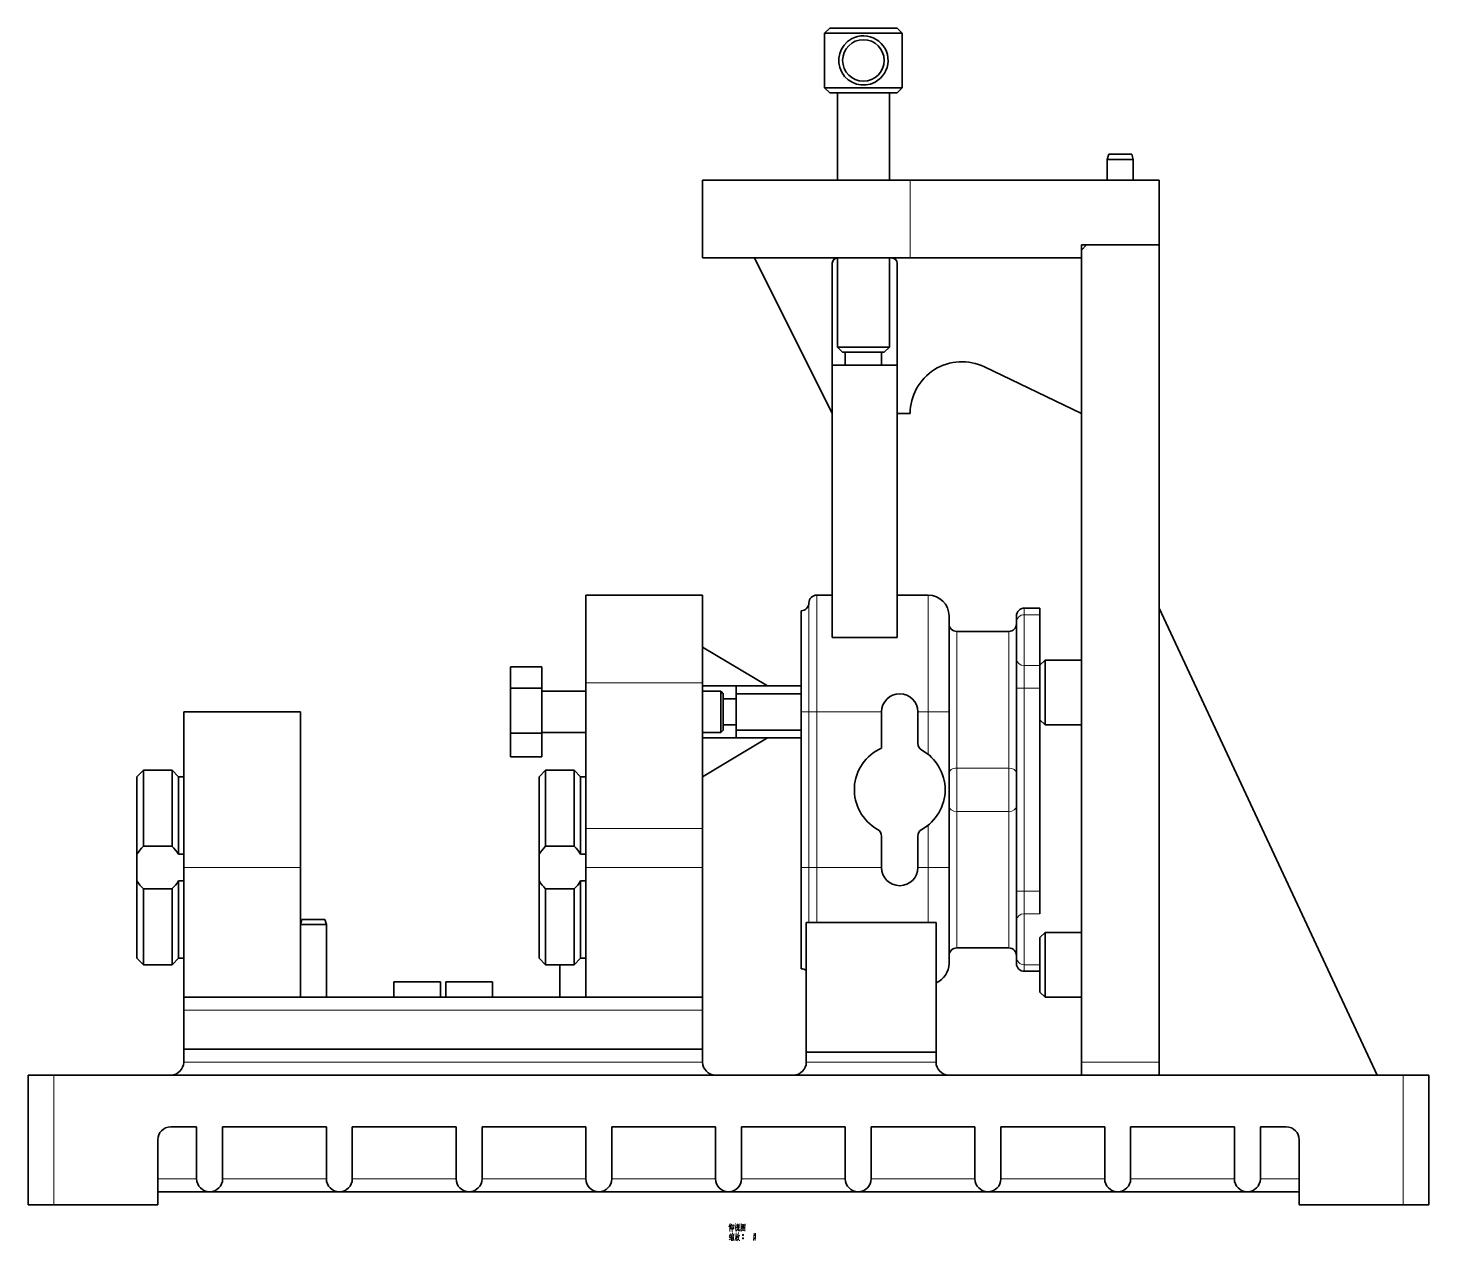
# Model space of a CAD drawing. Extents: x -262 to 2237, y -310 to 1259.
# Drawn here: x 324 to 864, y 791 to 1259 of the extents above; entities that cross this region are included whole.
import ezdxf

# ---------------------------------------------------------------- set-up
doc = ezdxf.new("R2010")
doc.units = 0

msp = doc.modelspace()

# ---------------------------------------------------------------- linework, layer by layer
at = {"color": 7, "lineweight": 35, "ltscale": 0.070711}
for p, q in [((633.5, 1258.84), (631.5, 1256.84)), ((659.5, 1258.84), (661.5, 1256.84)), ((633.5, 1233.84), (631.5, 1235.84)), ((659.5, 1233.84), (661.5, 1235.84)), ((730.5, 1173.2), (732.5, 1175.2)), ((638.5, 1133.84), (636.5, 1135.84)), ((654.5, 1133.84), (656.5, 1135.84)), ((714.5, 1013.2), (716.5, 1015.2)), ((714.5, 992.2), (716.5, 990.2)), ((714.5, 908.2), (716.5, 910.2)), ((714.5, 887.2), (716.5, 885.2))]:
    msp.add_line(p, q, dxfattribs=at)
at = {"color": 7, "lineweight": 35, "ltscale": 0.169186}
for p, q in [((633.5, 1258.84), (640.27, 1258.84)), ((633.5, 1233.84), (640.27, 1233.84))]:
    msp.add_line(p, q, dxfattribs=at)
at = {"color": 7, "lineweight": 35, "ltscale": 0.480814}
for p, q in [((640.27, 1258.84), (659.5, 1258.84)), ((640.27, 1233.84), (659.5, 1233.84))]:
    msp.add_line(p, q, dxfattribs=at)
at = {"color": 7, "lineweight": 35, "ltscale": 0.195215}
for p, q in [((631.5, 1256.84), (639.31, 1256.84)), ((631.5, 1235.84), (639.31, 1235.84))]:
    msp.add_line(p, q, dxfattribs=at)
at = {"color": 7, "lineweight": 35}
for p, q in [((631.5, 1256.84), (631.5, 1235.84)), ((639.31, 1256.84), (661.5, 1256.84)), ((661.5, 1256.84), (661.5, 1235.84)), ((636.5, 1233.84), (636.5, 1200.2)), ((639.31, 1235.84), (661.5, 1235.84)), ((656.5, 1233.84), (656.5, 1200.2)), ((664.5, 1200.2), (584.5, 1200.2)), ((584.5, 1170.2), (584.5, 1200.2)), ((760.5, 1200.2), (664.5, 1200.2)), ((760.5, 1175.2), (760.5, 1200.2)), ((760.5, 1175.2), (730.5, 1175.2)), ((730.5, 860.2), (730.5, 1173.2)), ((732.5, 1175.2), (760.5, 1175.2)), ((760.5, 860.2), (760.5, 1175.2)), ((664.5, 1170.2), (584.5, 1170.2)), ((634.5, 1110.2), (604.5, 1170.2)), ((634.5, 1168.2), (634.5, 1128.84)), ((636.5, 1170.2), (636.5, 1135.84)), ((656.5, 1170.2), (656.5, 1135.84)), ((659.5, 1110.2), (659.5, 1168.2)), ((730.5, 1170.2), (664.5, 1170.2)), ((634.5, 1128.84), (659.5, 1128.84)), ((634.5, 1128.84), (634.5, 1023.84)), ((659.5, 1128.84), (659.5, 1023.84)), ((730.5, 1110.2), (693.2, 1128.21)), ((539.5, 1040.2), (539.5, 1006.45)), ((584.5, 1040.2), (539.5, 1040.2)), ((584.5, 1040.2), (584.5, 1006.45)), ((622.5, 995.2), (622.5, 1034.2)), ((679.5, 1032.2), (679.5, 995.2)), ((760.5, 1035.2), (844.5, 855.2)), ((702.5, 1026.2), (682.5, 1026.2)), ((634.5, 1023.84), (659.5, 1023.84)), ((584.5, 1020.2), (609.5, 1005.2)), ((716.5, 990.2), (716.5, 1015.2)), ((714.5, 992.2), (714.5, 1013.2)), ((539.5, 1006.45), (539.5, 950.2)), ((584.5, 1006.45), (584.5, 950.2)), ((597.5, 1005.2), (622.5, 1005.2)), ((597.5, 1002.2), (622.5, 1002.2)), ((705.5, 1004.31), (705.5, 926.1)), ((384.5, 935.2), (384.5, 995.2)), ((384.5, 995.2), (429.5, 995.2)), ((429.5, 935.2), (429.5, 995.2)), ((622.5, 935.2), (622.5, 995.2)), ((679.5, 995.2), (679.5, 935.2)), ((597.5, 988.2), (622.5, 988.2)), ((714.5, 992.2), (714.5, 965.2)), ((584.5, 985.2), (609.5, 985.2)), ((609.5, 985.2), (584.5, 970.2)), ((597.5, 985.2), (622.5, 985.2)), ((369, 943.43), (369, 968.11)), ((380, 943.43), (380, 968.11)), ((524, 943.43), (524, 968.11)), ((535, 943.43), (535, 968.11)), ((366.5, 940.37), (366.5, 965.92)), ((382.5, 940.37), (382.5, 965.92)), ((521.5, 940.37), (521.5, 965.92)), ((537.5, 940.37), (537.5, 965.92)), ((714.5, 926.1), (714.5, 965.2)), ((429.5, 913.2), (429.5, 959.77)), ((584.5, 907.2), (584.5, 959.77)), ((384.5, 935.2), (384.5, 885.2)), ((429.5, 913.2), (429.5, 935.2)), ((539.5, 885.2), (539.5, 935.2)), ((584.5, 935.2), (584.5, 885.2)), ((622.5, 896.2), (622.5, 935.2)), ((679.5, 935.2), (679.5, 898.2)), ((366.5, 900.2), (366.5, 930.04)), ((382.5, 900.2), (382.5, 930.04)), ((521.5, 900.2), (521.5, 930.04)), ((537.5, 900.2), (537.5, 930.04)), ((369, 897.7), (369, 926.98)), ((380, 897.7), (380, 926.98)), ((524, 897.7), (524, 926.98)), ((535, 897.7), (535, 926.98)), ((429.5, 885.2), (429.5, 913.2)), ((439.5, 885.2), (439.5, 913.2)), ((624.5, 914.06), (674.5, 914.06)), ((624.5, 864.06), (624.5, 914.06)), ((674.5, 864.06), (674.5, 914.06)), ((714.5, 887.2), (714.5, 908.2)), ((716.5, 885.2), (716.5, 910.2)), ((702.5, 904.2), (682.5, 904.2)), ((384.5, 885.2), (584.5, 885.2)), ((584.5, 865.2), (384.5, 865.2)), ((384.5, 865.2), (584.5, 865.2)), ((674.5, 864.06), (624.5, 864.06)), ((624.5, 864.06), (674.5, 864.06)), ((324.5, 855.2), (324.5, 805.2)), ((334.5, 855.2), (854.5, 855.2)), ((864.5, 805.2), (864.5, 855.2)), ((389.5, 835.2), (389.5, 815.2)), ((439.5, 835.2), (399.5, 835.2)), ((399.5, 815.2), (399.5, 835.2)), ((439.5, 835.2), (439.5, 815.2)), ((489.5, 835.2), (449.5, 835.2)), ((449.5, 815.2), (449.5, 835.2)), ((489.5, 835.2), (489.5, 815.2)), ((539.5, 835.2), (499.5, 835.2)), ((499.5, 815.2), (499.5, 835.2)), ((539.5, 835.2), (539.5, 815.2)), ((589.5, 835.2), (549.5, 835.2)), ((549.5, 815.2), (549.5, 835.2)), ((589.5, 835.2), (589.5, 815.2)), ((599.5, 815.2), (599.5, 835.2)), ((639.5, 835.2), (599.5, 835.2)), ((639.5, 835.2), (639.5, 815.2)), ((689.5, 835.2), (649.5, 835.2)), ((649.5, 815.2), (649.5, 835.2)), ((689.5, 835.2), (689.5, 815.2)), ((739.5, 835.2), (699.5, 835.2)), ((699.5, 815.2), (699.5, 835.2)), ((739.5, 835.2), (739.5, 815.2)), ((789.5, 835.2), (749.5, 835.2)), ((749.5, 815.2), (749.5, 835.2)), ((789.5, 835.2), (789.5, 815.2)), ((799.5, 815.2), (799.5, 835.2)), ((374.5, 805.2), (374.5, 830.2)), ((814.5, 830.2), (814.5, 805.2)), ((374.5, 810.2), (394.5, 810.2)), ((374.5, 810.2), (394.5, 810.2)), ((374.5, 810.2), (394.5, 810.2)), ((374.5, 810.2), (394.5, 810.2)), ((394.5, 810.2), (444.5, 810.2)), ((394.5, 810.2), (444.5, 810.2)), ((394.5, 810.2), (444.5, 810.2)), ((394.5, 810.2), (444.5, 810.2)), ((444.5, 810.2), (494.5, 810.2)), ((444.5, 810.2), (494.5, 810.2)), ((444.5, 810.2), (494.5, 810.2)), ((444.5, 810.2), (494.5, 810.2)), ((494.5, 810.2), (544.5, 810.2)), ((494.5, 810.2), (544.5, 810.2)), ((494.5, 810.2), (544.5, 810.2)), ((494.5, 810.2), (544.5, 810.2)), ((544.5, 810.2), (594.5, 810.2)), ((544.5, 810.2), (594.5, 810.2)), ((544.5, 810.2), (594.5, 810.2)), ((544.5, 810.2), (594.5, 810.2)), ((594.5, 810.2), (644.5, 810.2)), ((594.5, 810.2), (644.5, 810.2)), ((594.5, 810.2), (644.5, 810.2)), ((594.5, 810.2), (644.5, 810.2)), ((644.5, 810.2), (694.5, 810.2)), ((644.5, 810.2), (694.5, 810.2)), ((644.5, 810.2), (694.5, 810.2)), ((644.5, 810.2), (694.5, 810.2)), ((694.5, 810.2), (744.5, 810.2)), ((694.5, 810.2), (744.5, 810.2)), ((694.5, 810.2), (744.5, 810.2)), ((694.5, 810.2), (744.5, 810.2)), ((744.5, 810.2), (794.5, 810.2)), ((744.5, 810.2), (794.5, 810.2)), ((744.5, 810.2), (794.5, 810.2)), ((744.5, 810.2), (794.5, 810.2)), ((794.5, 810.2), (814.5, 810.2)), ((794.5, 810.2), (814.5, 810.2)), ((794.5, 810.2), (814.5, 810.2)), ((794.5, 810.2), (814.5, 810.2)), ((334.5, 805.2), (374.5, 805.2)), ((814.5, 805.2), (854.5, 805.2))]:
    msp.add_line(p, q, dxfattribs=at)
at = {"color": 7, "lineweight": 35, "ltscale": 0.051764}
for p, q in [((740.5, 1208.2), (741.04, 1210.2)), ((750.5, 1208.2), (749.96, 1210.2)), ((429.5, 913.2), (430.04, 915.2)), ((439.5, 913.2), (438.96, 915.2))]:
    msp.add_line(p, q, dxfattribs=at)
at = {"color": 7, "lineweight": 35, "ltscale": 0.223206}
for p, q in [((749.96, 1210.2), (741.04, 1210.2)), ((438.96, 915.2), (430.04, 915.2))]:
    msp.add_line(p, q, dxfattribs=at)
at = {"color": 7, "lineweight": 35, "ltscale": 0.25}
for p, q in [((750.5, 1208.2), (740.5, 1208.2)), ((439.5, 913.2), (429.5, 913.2)), ((334.5, 855.2), (324.5, 855.2)), ((864.5, 855.2), (854.5, 855.2)), ((389.5, 835.2), (379.5, 835.2)), ((809.5, 835.2), (799.5, 835.2)), ((334.5, 805.2), (324.5, 805.2)), ((864.5, 805.2), (854.5, 805.2))]:
    msp.add_line(p, q, dxfattribs=at)
at = {"color": 7, "lineweight": 35, "ltscale": 0.2}
for p, q in [((740.5, 1200.2), (740.5, 1208.2)), ((750.5, 1200.2), (750.5, 1208.2))]:
    msp.add_line(p, q, dxfattribs=at)
at = {"color": 7, "lineweight": 13}
for p, q in [((664.5, 1170.2), (664.5, 1200.2)), ((625.5, 995.2), (625.5, 1037.2)), ((628.5, 995.2), (628.5, 1040.2)), ((671.5, 1040.2), (671.5, 995.2)), ((682.5, 1026.2), (682.5, 973.57)), ((702.5, 1026.2), (702.5, 973.57)), ((539.5, 1006.45), (584.5, 1006.45)), ((708.5, 1004.31), (708.5, 965.2)), ((625.5, 935.2), (625.5, 995.2)), ((628.5, 935.2), (628.5, 995.2)), ((653.5, 995.2), (628.5, 995.2)), ((702.5, 973.57), (682.5, 973.57)), ((708.5, 926.1), (708.5, 965.2)), ((702.5, 956.83), (682.5, 956.83)), ((682.5, 956.83), (682.5, 904.2)), ((702.5, 956.83), (702.5, 904.2)), ((539.5, 950.2), (584.5, 950.2)), ((384.5, 935.2), (429.5, 935.2)), ((539.5, 935.2), (584.5, 935.2)), ((625.5, 914.06), (625.5, 935.2)), ((653.5, 935.2), (628.5, 935.2)), ((628.5, 914.06), (628.5, 935.2)), ((671.5, 935.2), (671.5, 914.06)), ((384.5, 880.2), (584.5, 880.2)), ((584.5, 860.2), (384.5, 860.2)), ((674.5, 860.2), (624.5, 860.2)), ((730.5, 860.2), (760.5, 860.2)), ((334.5, 855.2), (334.5, 805.2)), ((854.5, 805.2), (854.5, 855.2)), ((439.5, 815.2), (399.5, 815.2)), ((489.5, 815.2), (449.5, 815.2)), ((539.5, 815.2), (499.5, 815.2)), ((589.5, 815.2), (549.5, 815.2)), ((639.5, 815.2), (599.5, 815.2)), ((689.5, 815.2), (649.5, 815.2)), ((739.5, 815.2), (699.5, 815.2)), ((789.5, 815.2), (749.5, 815.2))]:
    msp.add_line(p, q, dxfattribs=at)
at = {"color": 7, "lineweight": 35, "ltscale": 0.125}
for p, q in [((730.5, 1170.2), (730.5, 1175.2)), ((659.5, 1110.2), (664.5, 1110.2)), ((384.5, 880.2), (384.5, 885.2)), ((584.5, 880.2), (584.5, 885.2)), ((384.5, 860.2), (384.5, 865.2)), ((584.5, 860.2), (584.5, 865.2)), ((730.5, 855.2), (730.5, 860.2)), ((760.5, 860.2), (760.5, 855.2))]:
    msp.add_line(p, q, dxfattribs=at)
at = {"color": 7, "lineweight": 35, "ltscale": 0.130144}
msp.add_line((636.5, 1135.84), (641.71, 1135.84), dxfattribs=at)
at = {"color": 7, "lineweight": 35, "ltscale": 0.369856}
msp.add_line((641.71, 1135.84), (656.5, 1135.84), dxfattribs=at)
at = {"color": 7, "lineweight": 35, "ltscale": 0.104115}
for p, q in [((638.5, 1133.84), (642.66, 1133.84)), ((591.5, 987.2), (591.5, 991.37))]:
    msp.add_line(p, q, dxfattribs=at)
at = {"color": 7, "lineweight": 35, "ltscale": 0.124997}
for p, q in [((639.5, 1133.84), (639.5, 1128.84)), ((653.5, 1133.84), (653.5, 1128.84))]:
    msp.add_line(p, q, dxfattribs=at)
at = {"color": 7, "lineweight": 35, "ltscale": 0.295885}
for p, q in [((642.66, 1133.84), (654.5, 1133.84)), ((591.5, 991.37), (591.5, 1003.2))]:
    msp.add_line(p, q, dxfattribs=at)
at = {"color": 7, "lineweight": 35, "ltscale": 0.15}
for p, q in [((634.5, 1040.2), (628.5, 1040.2)), ((714.5, 1035.2), (708.5, 1035.2)), ((485.5, 891.2), (485.5, 885.2)), ((503.5, 891.2), (503.5, 885.2)), ((714.5, 895.2), (708.5, 895.2))]:
    msp.add_line(p, q, dxfattribs=at)
at = {"color": 7, "lineweight": 35, "ltscale": 0.3}
for p, q in [((671.5, 1040.2), (659.5, 1040.2)), ((522.5, 1012.51), (510.5, 1012.51)), ((522.5, 1004.35), (510.5, 1004.35)), ((522.5, 987.04), (510.5, 987.04)), ((522.5, 977.89), (510.5, 977.89))]:
    msp.add_line(p, q, dxfattribs=at)
at = {"color": 7, "lineweight": 35, "ltscale": 0.001923}
for p, q in [((705.5, 1032.2), (705.5, 1032.12)), ((705.5, 898.28), (705.5, 898.2))]:
    msp.add_line(p, q, dxfattribs=at)
at = {"color": 7, "lineweight": 35, "ltscale": 0.061005}
msp.add_line((705.5, 1029.68), (705.5, 1032.12), dxfattribs=at)
at = {"color": 7, "lineweight": 13, "ltscale": 0.002094}
msp.add_line((708.5, 1035.2), (708.5, 1035.12), dxfattribs=at)
at = {"color": 7, "lineweight": 13, "ltscale": 0.061002}
for p, q in [((708.5, 1032.68), (708.5, 1035.12)), ((708.5, 897.72), (708.5, 895.28))]:
    msp.add_line(p, q, dxfattribs=at)
at = {"color": 7, "lineweight": 13, "ltscale": 0.15}
for p, q in [((714.5, 1035.12), (708.5, 1035.12)), ((714.5, 1032.68), (708.5, 1032.68)), ((714.5, 1013.03), (708.5, 1013.03)), ((714.5, 1004.31), (708.5, 1004.31)), ((714.5, 926.1), (708.5, 926.1)), ((714.5, 917.37), (708.5, 917.37)), ((714.5, 897.72), (708.5, 897.72)), ((714.5, 895.28), (708.5, 895.28))]:
    msp.add_line(p, q, dxfattribs=at)
at = {"color": 7, "lineweight": 13, "ltscale": 0.491057}
for p, q in [((708.5, 1032.68), (708.5, 1013.03)), ((708.5, 917.37), (708.5, 897.72))]:
    msp.add_line(p, q, dxfattribs=at)
at = {"color": 7, "lineweight": 35, "ltscale": 0.002094}
msp.add_line((714.5, 1035.2), (714.5, 1035.12), dxfattribs=at)
at = {"color": 7, "lineweight": 35, "ltscale": 0.061002}
for p, q in [((714.5, 1032.68), (714.5, 1035.12)), ((705.5, 900.72), (705.5, 898.28))]:
    msp.add_line(p, q, dxfattribs=at)
at = {"color": 7, "lineweight": 35, "ltscale": 0.486906}
msp.add_line((714.5, 1032.68), (714.5, 1013.2), dxfattribs=at)
at = {"color": 7, "lineweight": 35, "ltscale": 0.350754}
for p, q in [((705.5, 1029.68), (705.5, 1015.65)), ((705.5, 914.75), (705.5, 900.72))]:
    msp.add_line(p, q, dxfattribs=at)
at = {"color": 7, "lineweight": 35, "ltscale": 0.283708}
msp.add_line((705.5, 1015.65), (705.5, 1004.31), dxfattribs=at)
at = {"color": 7, "lineweight": 35, "ltscale": 0.35}
for p, q in [((730.5, 1015.2), (716.5, 1015.2)), ((597.5, 988.2), (597.5, 1002.2)), ((622.5, 988.2), (622.5, 1002.2)), ((730.5, 990.2), (716.5, 990.2)), ((730.5, 910.2), (716.5, 910.2)), ((730.5, 885.2), (716.5, 885.2))]:
    msp.add_line(p, q, dxfattribs=at)
at = {"color": 7, "lineweight": 35, "ltscale": 0.204143}
for p, q in [((510.5, 1004.35), (510.5, 1012.51)), ((522.5, 1004.35), (522.5, 1012.51))]:
    msp.add_line(p, q, dxfattribs=at)
at = {"color": 7, "lineweight": 13, "ltscale": 0.218237}
for p, q in [((708.5, 1013.03), (708.5, 1004.31)), ((708.5, 926.1), (708.5, 917.37))]:
    msp.add_line(p, q, dxfattribs=at)
at = {"color": 7, "lineweight": 35, "ltscale": 0.325}
msp.add_line((597.5, 1005.2), (584.5, 1005.2), dxfattribs=at)
at = {"color": 7, "lineweight": 35, "ltscale": 0.075}
for p, q in [((597.5, 1002.2), (597.5, 1005.2)), ((622.5, 1002.2), (622.5, 1005.2)), ((597.5, 988.2), (597.5, 985.2)), ((622.5, 988.2), (622.5, 985.2))]:
    msp.add_line(p, q, dxfattribs=at)
at = {"color": 7, "lineweight": 35, "ltscale": 0.43278}
for p, q in [((510.5, 987.04), (510.5, 1004.35)), ((522.5, 987.04), (522.5, 1004.35))]:
    msp.add_line(p, q, dxfattribs=at)
at = {"color": 7, "lineweight": 35, "ltscale": 0.425}
for p, q in [((522.5, 1003.2), (539.5, 1003.2)), ((522.5, 987.2), (539.5, 987.2))]:
    msp.add_line(p, q, dxfattribs=at)
at = {"color": 7, "lineweight": 35, "ltscale": 0.175}
for p, q in [((584.5, 1003.2), (591.5, 1003.2)), ((584.5, 987.2), (591.5, 987.2))]:
    msp.add_line(p, q, dxfattribs=at)
at = {"color": 7, "lineweight": 35, "ltscale": 0.035355}
for p, q in [((592.5, 1002.2), (591.5, 1003.2)), ((592.5, 988.2), (591.5, 987.2))]:
    msp.add_line(p, q, dxfattribs=at)
at = {"color": 7, "lineweight": 35, "ltscale": 0.258899}
msp.add_line((592.5, 991.84), (592.5, 1002.2), dxfattribs=at)
at = {"color": 7, "lineweight": 35, "ltscale": 0.124998}
for p, q in [((592.5, 1000.2), (597.5, 1000.2)), ((592.5, 990.2), (597.5, 990.2))]:
    msp.add_line(p, q, dxfattribs=at)
at = {"color": 7, "lineweight": 13, "ltscale": 0.075}
for p, q in [((705.5, 1004.31), (708.5, 1004.31)), ((622.5, 995.2), (625.5, 995.2)), ((625.5, 995.2), (628.5, 995.2)), ((622.5, 935.2), (625.5, 935.2)), ((625.5, 935.2), (628.5, 935.2)), ((705.5, 926.1), (708.5, 926.1))]:
    msp.add_line(p, q, dxfattribs=at)
at = {"color": 7, "lineweight": 35, "ltscale": 0.349025}
msp.add_line((653.5, 995.2), (653.5, 981.24), dxfattribs=at)
at = {"color": 7, "lineweight": 35, "ltscale": 0.302612}
for p, q in [((667.5, 995.2), (667.5, 983.1)), ((653.5, 935.2), (653.5, 947.31)), ((667.5, 935.2), (667.5, 947.31))]:
    msp.add_line(p, q, dxfattribs=at)
at = {"color": 7, "lineweight": 13, "ltscale": 0.1}
for p, q in [((671.5, 995.2), (667.5, 995.2)), ((671.5, 935.2), (667.5, 935.2))]:
    msp.add_line(p, q, dxfattribs=at)
at = {"color": 7, "lineweight": 13, "ltscale": 0.2}
for p, q in [((671.5, 995.2), (679.5, 995.2)), ((671.5, 935.2), (679.5, 935.2))]:
    msp.add_line(p, q, dxfattribs=at)
at = {"color": 7, "lineweight": 13, "ltscale": 0.409734}
for p, q in [((671.5, 995.2), (671.5, 978.81)), ((671.5, 951.59), (671.5, 935.2))]:
    msp.add_line(p, q, dxfattribs=at)
at = {"color": 7, "lineweight": 35, "ltscale": 0.091101}
msp.add_line((592.5, 988.2), (592.5, 991.84), dxfattribs=at)
at = {"color": 7, "lineweight": 35, "ltscale": 0.228641}
for p, q in [((510.5, 977.89), (510.5, 987.04)), ((522.5, 977.89), (522.5, 987.04))]:
    msp.add_line(p, q, dxfattribs=at)
at = {"color": 7, "lineweight": 35, "ltscale": 0.088388}
for p, q in [((366.5, 970.2), (369, 972.7)), ((382.5, 970.2), (380, 972.7)), ((521.5, 970.2), (524, 972.7)), ((537.5, 970.2), (535, 972.7)), ((366.5, 900.2), (369, 897.7)), ((382.5, 900.2), (380, 897.7)), ((521.5, 900.2), (524, 897.7)), ((537.5, 900.2), (535, 897.7))]:
    msp.add_line(p, q, dxfattribs=at)
at = {"color": 7, "lineweight": 35, "ltscale": 0.114766}
for p, q in [((369, 968.11), (369, 972.7)), ((380, 968.11), (380, 972.7)), ((524, 968.11), (524, 972.7)), ((535, 968.11), (535, 972.7))]:
    msp.add_line(p, q, dxfattribs=at)
at = {"color": 7, "lineweight": 35, "ltscale": 0.275}
for p, q in [((369, 972.7), (380, 972.7)), ((524, 972.7), (535, 972.7)), ((369, 943.43), (380, 943.43)), ((524, 943.43), (535, 943.43)), ((369, 926.98), (380, 926.98)), ((524, 926.98), (535, 926.98)), ((369, 897.7), (380, 897.7)), ((524, 897.7), (535, 897.7))]:
    msp.add_line(p, q, dxfattribs=at)
at = {"color": 7, "lineweight": 13, "ltscale": 0.418604}
for p, q in [((682.5, 973.57), (682.5, 956.83)), ((702.5, 973.57), (702.5, 956.83))]:
    msp.add_line(p, q, dxfattribs=at)
at = {"color": 7, "lineweight": 35, "ltscale": 0.107115}
for p, q in [((366.5, 965.92), (366.5, 970.2)), ((382.5, 965.92), (382.5, 970.2)), ((521.5, 965.92), (521.5, 970.2)), ((537.5, 965.92), (537.5, 970.2))]:
    msp.add_line(p, q, dxfattribs=at)
at = {"color": 7, "lineweight": 35, "ltscale": 0.05}
for p, q in [((382.5, 970.2), (384.5, 970.2)), ((537.5, 970.2), (539.5, 970.2)), ((382.5, 940.37), (384.5, 940.37)), ((537.5, 940.37), (539.5, 940.37)), ((382.5, 930.04), (384.5, 930.04)), ((537.5, 930.04), (539.5, 930.04)), ((382.5, 900.2), (384.5, 900.2)), ((537.5, 900.2), (539.5, 900.2))]:
    msp.add_line(p, q, dxfattribs=at)
at = {"color": 7, "lineweight": 35, "ltscale": 0.085692}
for p, q in [((429.5, 959.77), (429.5, 963.2)), ((584.5, 959.77), (584.5, 963.2))]:
    msp.add_line(p, q, dxfattribs=at)
at = {"color": 7, "lineweight": 35, "ltscale": 0.375}
for p, q in [((539.5, 950.2), (539.5, 935.2)), ((584.5, 950.2), (584.5, 935.2)), ((384.5, 880.2), (384.5, 865.2)), ((584.5, 880.2), (584.5, 865.2))]:
    msp.add_line(p, q, dxfattribs=at)
at = {"color": 7, "lineweight": 35, "ltscale": 0.129117}
for p, q in [((366.5, 940.37), (366.5, 935.2)), ((521.5, 940.37), (521.5, 935.2)), ((366.5, 935.2), (366.5, 930.04)), ((521.5, 935.2), (521.5, 930.04))]:
    msp.add_line(p, q, dxfattribs=at)
at = {"color": 7, "lineweight": 35, "ltscale": 0.28371}
msp.add_line((705.5, 926.1), (705.5, 914.75), dxfattribs=at)
at = {"color": 7, "lineweight": 35, "ltscale": 0.218237}
msp.add_line((714.5, 926.1), (714.5, 917.37), dxfattribs=at)
at = {"color": 7, "lineweight": 35, "ltscale": 0.312498}
msp.add_line((529.5, 885.2), (529.5, 897.7), dxfattribs=at)
at = {"color": 7, "lineweight": 35, "ltscale": 0.422456}
for p, q in [((465.5, 891.2), (482.4, 891.2)), ((485.5, 891.2), (502.4, 891.2))]:
    msp.add_line(p, q, dxfattribs=at)
at = {"color": 7, "lineweight": 35, "ltscale": 0.149997}
for p, q in [((465.5, 891.2), (465.5, 885.2)), ((483.5, 891.2), (483.5, 885.2))]:
    msp.add_line(p, q, dxfattribs=at)
at = {"color": 7, "lineweight": 35, "ltscale": 0.027544}
for p, q in [((482.4, 891.2), (483.5, 891.2)), ((502.4, 891.2), (503.5, 891.2))]:
    msp.add_line(p, q, dxfattribs=at)
at = {"color": 7, "lineweight": 13, "ltscale": 0.002092}
msp.add_line((708.5, 895.28), (708.5, 895.2), dxfattribs=at)
at = {"color": 7, "lineweight": 35, "ltscale": 0.09651}
for p, q in [((624.5, 860.2), (624.5, 864.06)), ((674.5, 860.2), (674.5, 864.06))]:
    msp.add_line(p, q, dxfattribs=at)
at = {"color": 7, "lineweight": 13, "ltscale": 0.375}
for p, q in [((389.5, 815.2), (374.5, 815.2)), ((814.5, 815.2), (799.5, 815.2))]:
    msp.add_line(p, q, dxfattribs=at)
at = {"color": 7, "lineweight": 13}
for points in [[(595.2, 797.96), (594.6, 796.66)], [(595.23, 794.18), (594.78, 793.09)], [(594.99, 794.91), (594.99, 796.14), (594.99, 797.4)], [(595.41, 797.26), (595.83, 797.78)], [(595.41, 797.4), (595.41, 795.82)], [(595.41, 795.82), (595.93, 796.35)], [(595.55, 793.86), (595.45, 793.3)], [(595.55, 793.72), (596.6, 793.86)], [(595.93, 794.35), (596.11, 793.97)], [(595.97, 797.43), (595.97, 796.14), (595.97, 794.81)], [(595.97, 797.22), (596.49, 797.29)], [(596.46, 795.82), (596.18, 796.17)], [(596.46, 795.82), (596.57, 797.54)], [(596.64, 793.97), (596.49, 793.51)], [(597.54, 797.26), (597.37, 796.77), (596.88, 796.03)], [(596.91, 797.05), (597.47, 797.12)], [(597.2, 797.92), (597.47, 797.5)], [(597.37, 796.77), (597.37, 794.98)], [(597.37, 796.59), (597.68, 796.28)], [(597.41, 794.42), (597.51, 793.86)], [(597.47, 794.98), (597.76, 795.26)], [(597.76, 795.26), (598, 795.61)], [(597.97, 797.89), (597.97, 796.21)], [(598.63, 797.71), (597.97, 797.64)], [(598.17, 796.24), (598, 795.61)], [(598.28, 797.29), (598.17, 796.24)], [(598.32, 794.46), (598.24, 793.72)], [(598.32, 795.26), (598.32, 796.35)], [(598.46, 795.16), (598.32, 795.26)], [(598.88, 795.16), (598.46, 795.16)], [(598.56, 796.14), (598.63, 797.82)], [(598.88, 795.79), (598.88, 795.16)], [(599.4, 797.92), (599.4, 796.45), (599.4, 794.95)], [(599.4, 797.89), (599.4, 796.49), (599.4, 795.09)], [(600.87, 797.75), (599.4, 797.61)], [(599.4, 795.19), (600.77, 795.3)], [(599.47, 796), (599.96, 796.42)], [(600.17, 797.47), (599.61, 796.66)], [(599.92, 796.91), (600.62, 796.17)], [(599.92, 795.82), (600.28, 795.44)], [(599.96, 797.12), (600.41, 797.19)], [(599.96, 796.42), (600.17, 796.7)], [(600.03, 796.21), (600.28, 795.93)], [(600.17, 796.7), (600.52, 797.33)], [(600.62, 796.17), (600.8, 796.21)], [(600.84, 795.02), (600.84, 795.12), (600.77, 795.3)], [(600.84, 795.12), (600.84, 796.49), (600.87, 797.89)], [(604.37, 794.28), (604.27, 792.88), (604.16, 791.48)], [(604.97, 794.28), (604.86, 792.88), (604.76, 791.48)], [(594.71, 791.73), (595.41, 792.11)], [(595.16, 793.16), (594.74, 793.02)], [(594.82, 792.39), (595.34, 792.57)], [(595.3, 793.41), (594.85, 792.39)], [(595.62, 792.88), (595.3, 792.39)], [(595.79, 793.44), (595.62, 792.88)], [(595.66, 792.95), (595.66, 791.24)], [(595.86, 793.16), (596.57, 793.27)], [(595.93, 792.74), (595.97, 791.34)], [(595.93, 792.64), (596.46, 792.71)], [(595.97, 792.08), (596.35, 792.15)], [(596.42, 791.59), (596.01, 791.52)], [(596.18, 793.2), (596.11, 792.64)], [(596.49, 792.81), (596.42, 791.41)], [(597.41, 793.58), (597.3, 792.67), (597.2, 792.25), (596.88, 791.38)], [(596.91, 793.51), (597.97, 793.65)], [(597.72, 793.09), (597.61, 792.25), (597.47, 791.41), (597.27, 791.69)], [(597.34, 792.92), (597.72, 792.99)], [(598.1, 791.83), (597.72, 791.31)], [(598.1, 793.09), (597.93, 792.53)], [(598.03, 792.85), (598.59, 791.41)], [(598.24, 793.72), (598.1, 793.09)], [(598.39, 792.46), (598.1, 791.83)], [(598.17, 793.34), (598.88, 793.48)], [(598.59, 793.41), (598.39, 792.46)], [(598.59, 791.41), (598.91, 791.41)], [(599.92, 793.55), (600.31, 793.55)], [(599.92, 792.29), (600.31, 792.29)], [(599.96, 793.65), (600.28, 793.65)], [(599.96, 793.41), (600.28, 793.41)], [(599.96, 792.39), (600.28, 792.39)], [(599.96, 792.15), (600.28, 792.15)], [(604.37, 793.55), (604.76, 793.55)], [(604.37, 792.29), (604.76, 792.29)], [(604.41, 793.65), (604.72, 793.65)], [(604.41, 793.41), (604.72, 793.41)], [(604.41, 792.39), (604.72, 792.39)], [(604.41, 792.15), (604.72, 792.15)]]:
    msp.add_lwpolyline(points, dxfattribs=at)
for points in [[(600.03, 793.34), (600.21, 793.34), (600.31, 793.44), (600.31, 793.62), (600.21, 793.72), (600.03, 793.72), (599.92, 793.62), (599.92, 793.44)], [(600.03, 792.08), (600.21, 792.08), (600.31, 792.18), (600.31, 792.36), (600.21, 792.46), (600.03, 792.46), (599.92, 792.36), (599.92, 792.18)], [(604.47, 793.34), (604.65, 793.34), (604.76, 793.44), (604.76, 793.62), (604.65, 793.72), (604.47, 793.72), (604.37, 793.62), (604.37, 793.44)], [(604.47, 792.08), (604.65, 792.08), (604.76, 792.18), (604.76, 792.36), (604.65, 792.46), (604.47, 792.46), (604.37, 792.36), (604.37, 792.18)]]:
    msp.add_lwpolyline(points, close=True, dxfattribs=at)
at = {"color": 7, "lineweight": 35}
msp.add_circle((646.5, 1246.34), 8, dxfattribs=at)
for centre, radius, start, end in [((646.5, 1246.34), 9.5, 118.6479, 298.6479), ((646.5, 1246.34), 9.5, 298.6479, 118.6479), ((636.5, 1168.2), 2, 90, 180), ((657.5, 1168.2), 2, 0, 90), ((684.5, 1110.2), 20, 64.2285, 180), ((622.5, 1037.2), 3, 270, 0), ((628.5, 1037.2), 3, 90, 180), ((671.5, 1032.2), 8, 0, 90), ((708.5, 1032.2), 3, 90, 180), ((682.5, 1029.2), 3, 180, 270), ((702.5, 1029.2), 3, 270, 360), ((660.5, 995.2), 7, 0, 180), ((670.5, 983.1), 3, 180, 240.8036), ((660.5, 965.2), 17.5, 113.5782, 240.8036), ((660.5, 965.2), 17.5, 299.1964, 60.8036), ((650.5, 947.31), 3, 0, 60.8036), ((670.5, 947.31), 3, 119.1964, 180), ((660.5, 935.2), 7, 180, 360), ((682.5, 901.2), 3, 90, 180), ((702.5, 901.2), 3, 360, 90), ((671.5, 898.2), 8, 292.024, 360), ((708.5, 898.2), 3, 180, 270), ((622.5, 893.2), 3, 48.1909, 90), ((379.5, 860.2), 5, 270.1677, 360), ((589.5, 860.2), 5, 180, 269.8323), ((619.5, 860.2), 5, 270.2271, 360), ((679.5, 860.2), 5, 180, 269.773), ((379.5, 830.2), 5, 90, 180), ((809.5, 830.2), 5, 0, 90), ((394.5, 815.2), 5, 180, 360), ((444.5, 815.2), 5, 180, 360), ((494.5, 815.2), 5, 180, 360), ((544.5, 815.2), 5, 180, 360), ((594.5, 815.2), 5, 180, 360), ((644.5, 815.2), 5, 180, 360), ((694.5, 815.2), 5, 180, 360), ((744.5, 815.2), 5, 180, 360), ((794.5, 815.2), 5, 180, 360)]:
    msp.add_arc(centre, radius, start, end, dxfattribs=at)
at = {"color": 7, "lineweight": 13}
for centre, major_axis, ratio, start_param, end_param in [((708.5, 1032.12), (-3, 0), 0.997738, 4.712389, 6.283185), ((708.5, 1029.68), (-3, 0), 0.997738, 4.712389, 6.283185), ((708.5, 1015.65), (-3, 0), 0.872953, 0, 1.570796), ((682.5, 971.48), (3, 0), 0.697674, 1.570796, 3.141593), ((702.5, 971.48), (3, 0), 0.697674, 0, 1.570796), ((682.5, 958.92), (3, 0), 0.697674, 3.141593, 4.712389), ((702.5, 958.92), (3, 0), 0.697674, 4.712389, 6.283185), ((708.5, 914.75), (-3, 0), 0.872953, 4.712389, 6.283185), ((708.5, 900.72), (-3, 0), 0.997738, 0, 1.570796), ((708.5, 898.28), (-3, 0), 0.997738, 0, 1.570796)]:
    msp.add_ellipse(centre, major_axis=major_axis, ratio=ratio, start_param=start_param, end_param=end_param, dxfattribs=at)
at = {"color": 7, "lineweight": 35}
for centre, major_axis, start_param, end_param in [((377, 938.19), (11.24, 5.66), 1.960918, 2.300958), ((372, 938.19), (11.24, -5.66), 0.840635, 1.180675), ((532, 938.19), (11.24, 5.66), 1.960918, 2.300958), ((527, 938.19), (11.24, -5.66), 0.840635, 1.180675), ((377, 932.22), (11.24, -5.66), 3.982228, 4.322268), ((372, 932.22), (11.24, 5.66), 5.10251, 5.44255), ((532, 932.22), (11.24, -5.66), 3.982228, 4.322268), ((527, 932.22), (11.24, 5.66), 5.10251, 5.44255)]:
    msp.add_ellipse(centre, major_axis=major_axis, ratio=0.710874, start_param=start_param, end_param=end_param, dxfattribs=at)

doc.saveas('drawing.dxf')
